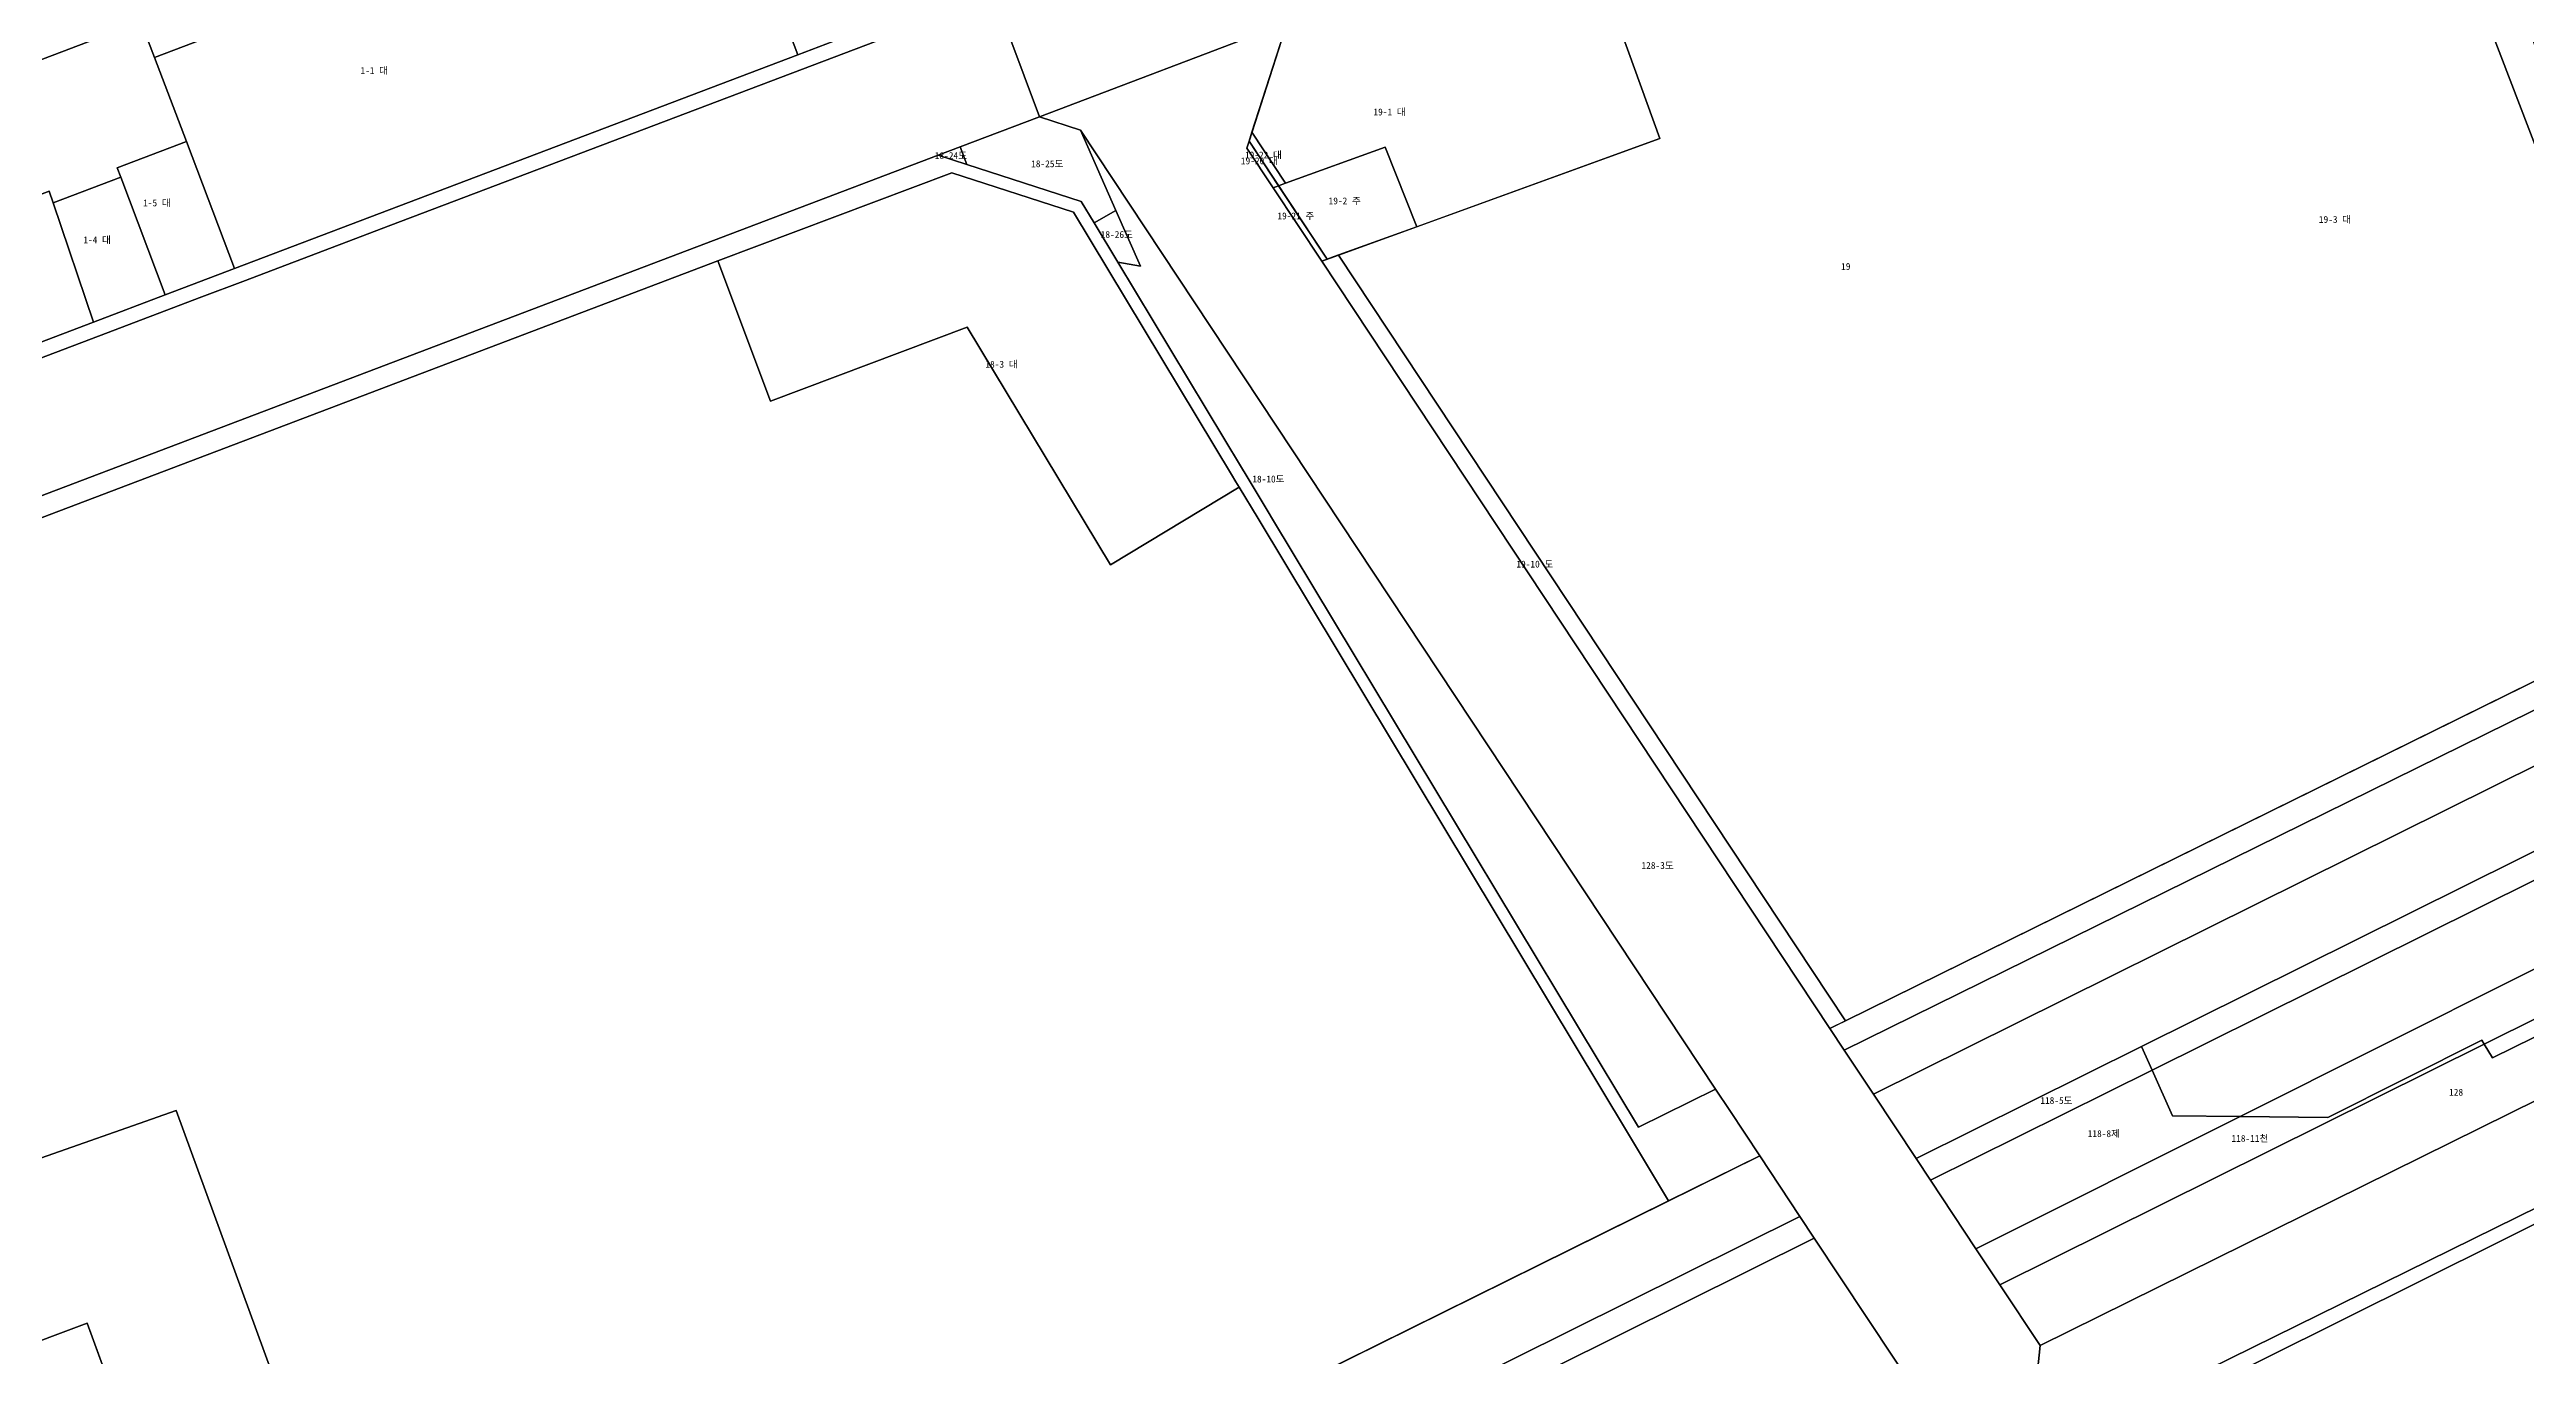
# Model space of a CAD drawing. Header units: metres. Extents: x 198218 to 208474, y 536547 to 547345.
# Drawn here: x 199856 to 200432, y 544749 to 545053 of the extents above; entities that cross this region are included whole.
import ezdxf
from ezdxf.enums import TextEntityAlignment as Align

# ---------------------------------------------------------------- set-up
doc = ezdxf.new("R2010")
doc.units = ezdxf.units.M
for name, color, linetype in [('CENTER_RADIUS', 1, 'Continuous'), ('PARCEL_BONBUN', 7, 'Continuous'), ('PARCEL_BUBUN', 8, 'Continuous'), ('PARCEL_LABEL', 3, 'Continuous'), ('ZONING', 5, 'Continuous')]:
    doc.layers.add(name, color=color, linetype=linetype)

msp = doc.modelspace()

# ---------------------------------------------------------------- linework, layer by layer
at = {"layer": 'CENTER_RADIUS'}
msp.add_circle((200224.7, 544673.01), 1000, dxfattribs=at)
at = {"layer": 'PARCEL_BONBUN'}
for points in [[(199823.34, 544969.53), (199867.29, 544986.21), (199891.39, 544995.36), (199900.92, 544998.98), (199935.34, 545012.05), (200048.15, 545054.87), (200050.74, 545055.85), (200075.92, 545065.41), (200079.93, 545074.5), (200068.64, 545103.08), (199895.55, 545541.47), (199892.58, 545548.97), (199881, 545578.22), (199873.57, 545596.98), (199866.29, 545615.36), (199881.72, 545623.91), (200013.4, 545290.54), (200011.58, 545288.33), (200102.06, 545059.29), (200792.91, 545321.57), (201296.44, 545512.81)], [(199589.84, 545417.59), (199881, 545578.22), (199892.58, 545548.97), (199895.55, 545541.47), (200068.64, 545103.08), (200079.93, 545074.5), (200075.92, 545065.41), (200050.74, 545055.85), (200048.15, 545054.87), (199935.34, 545012.05), (199900.92, 544998.98), (199891.39, 544995.36), (199891.39, 544995.36), (199867.29, 544986.21), (199823.34, 544969.53)], [(200144.01, 545059.17), (200134.63, 545030.04), (200140.75, 545020.79), (200152.07, 545003.7), (200270.35, 544825.09), (200273.69, 544820.05), (200280.51, 544809.76), (200290.43, 544794.78), (200293.77, 544789.74), (200304.34, 544773.77), (200309.9, 544765.38), (200319.25, 544751.26), (200824.53, 545001.04)], [(199502, 544343.08), (200291.34, 544739.08), (200266.7, 544776.29), (200263.36, 544781.33), (200254, 544795.46), (200247.05, 544805.95), (200243.72, 544810.99), (200095.88, 545034.22), (200086.36, 545037.29), (200067.91, 545030.29), (200062.77, 545028.34), (199752.8, 544910.66)], [(199752.8, 544910.66), (200062.77, 545028.34), (200067.91, 545030.29), (200086.36, 545037.29), (200095.88, 545034.22), (200243.72, 544810.99), (200247.05, 544805.95), (200254, 544795.46), (200232.81, 544784.98), (199945.03, 544642.58), (199945.03, 544642.58), (199806.35, 544573.96)], [(200433.48, 544703.76), (200430.38, 544703.53), (200430.25, 544703.04), (200430.25, 544703.04), (200366.03, 544697.92), (200364.05, 544697.88), (200343.15, 544703.46), (200342.58, 544703.62), (200342.06, 544707.1), (200353.25, 544743.19), (200517.65, 544824.17)], [(200517.65, 544824.17), (200353.25, 544743.19)], [(199806.35, 544573.96), (200254, 544795.46), (200263.36, 544781.33), (200266.7, 544776.29), (200291.34, 544739.08), (199502, 544343.08)]]:
    msp.add_lwpolyline(points, dxfattribs=at)
for points in [[(200135.14, 545031.62), (200135.8, 545033.69), (200144.01, 545059.17), (200211.72, 545084.87), (200381.61, 545149.37), (200396.02, 545154.84), (200450.69, 545011.09), (200481.79, 544929.31), (200474.16, 544925.55), (200466.8, 544921.92), (200273.98, 544826.89), (200270.35, 544825.09), (200152.07, 545003.7), (200140.75, 545020.79), (200134.63, 545030.04), (200135.14, 545031.62)], [(200290.43, 544794.78), (200280.51, 544809.76), (200273.69, 544820.05), (200270.35, 544825.09), (200481.79, 544929.31), (200862.95, 545117.18), (200865.31, 545111.65), (200869.36, 545102.22), (200885.92, 545063.79), (200893.89, 545045.16), (200899.52, 545032), (200893.92, 545030), (200888.02, 545027.89), (200873.63, 545022.75), (200857.99, 545016.29), (200848.81, 545012.5), (200824.53, 545001.04), (200319.25, 544751.26), (200309.9, 544765.38), (200304.34, 544773.77), (200293.77, 544789.74), (200290.43, 544794.78)], [(199791.65, 544729.12), (199864.67, 544756.48), (199905.66, 544644.21), (199800.91, 544592.54), (199757.74, 544716.41), (199791.65, 544729.12)]]:
    msp.add_lwpolyline(points, close=True, dxfattribs=at)
at = {"layer": 'PARCEL_BUBUN'}
for points in [[(199607.84, 545384.89), (199840.19, 545513.3), (199841.22, 545511.44), (199885, 545432.24), (199918.69, 545450.79), (199926.65, 545430.44), (199934.3, 545410.97), (199950.66, 545368.22), (200008.24, 545207.5), (200037.53, 545126.23), (200049.55, 545095.35), (200056.05, 545079.79), (200048.03, 545058.56), (200030.11, 545051.76), (200011.46, 545100.9), (199880.35, 545051.13), (199877.2, 545059.45), (199802.95, 545031.27), (199607.84, 545384.89)], [(200792.91, 545321.57), (200809.09, 545311.66), (200765.07, 545294.95), (200744.28, 545287.05), (200461.29, 545179.62), (200448.24, 545174.67), (200396.02, 545154.84), (200211.72, 545084.87), (200144.01, 545059.17), (200086.36, 545037.29), (200075.92, 545065.41), (200102.06, 545059.29), (200792.91, 545321.57)], [(200474.16, 544925.55), (200466.8, 544921.92), (200441.98, 544987.33), (200441.01, 544990.36), (200440.09, 544993.37), (200439.38, 544997.2), (200439.08, 545001.22), (200439.02, 545005.3), (200439.24, 545009.25), (200439.24, 545013.19), (200438.56, 545019.34), (200437.35, 545023.16), (200394.31, 545135.55), (200393.42, 545137.38), (200381.61, 545149.37), (200396.02, 545154.84), (200450.69, 545011.09), (200447.4, 545010.35), (200447.04, 545005.06), (200447.03, 545001.12), (200447.37, 544997.79), (200449.47, 544990.2), (200474.16, 544925.55)], [(200466.8, 544921.92), (200273.98, 544826.89), (200155.95, 545005.11), (200230.75, 545032.22), (200211.72, 545084.87), (200381.61, 545149.37), (200393.42, 545137.38), (200394.31, 545135.55), (200437.35, 545023.16), (200438.56, 545019.34), (200439.24, 545013.19), (200439.24, 545009.25), (200439.02, 545005.3), (200439.08, 545001.22), (200439.38, 544997.2), (200440.09, 544993.37), (200441.01, 544990.36), (200441.98, 544987.33), (200466.8, 544921.92)], [(200862.95, 545117.18), (200865.31, 545111.65), (200273.69, 544820.05), (200270.35, 544825.09), (200481.79, 544929.31), (200862.95, 545117.18)], [(200865.31, 545111.65), (200869.36, 545102.22), (200280.51, 544809.76), (200273.69, 544820.05), (200865.31, 545111.65)], [(199880.35, 545051.13), (200011.46, 545100.9), (200030.11, 545051.76), (199898.99, 545001.99), (199887.78, 545031.56), (199880.35, 545051.13)], [(200869.36, 545102.22), (200885.92, 545063.79), (200882.01, 545056.98), (200881.55, 545056.17), (200869.13, 545082.43), (200342.9, 544820.86), (200290.43, 544794.78), (200280.51, 544809.76), (200869.36, 545102.22)], [(200135.8, 545033.69), (200144.01, 545059.17), (200211.72, 545084.87), (200230.75, 545032.22), (200174.16, 545011.71), (200166.84, 545030.25), (200143.65, 545021.84), (200135.8, 545033.69)], [(200881.55, 545056.17), (200879.96, 545053.38), (200878.01, 545050.48), (200877.59, 545049.95), (200866.11, 545074.23), (200345.34, 544815.37), (200342.9, 544820.86), (200869.13, 545082.43), (200881.55, 545056.17)], [(200877.59, 545049.95), (200865.06, 545040.88), (200859.74, 545052.13), (200365.81, 544804.57), (200350.07, 544804.77), (200345.34, 544815.37), (200866.11, 545074.23), (200877.59, 545049.95)], [(199802.95, 545031.27), (199877.2, 545059.45), (199880.35, 545051.13), (199887.78, 545031.56), (199871.68, 545025.45), (199872.49, 545023.28), (199856.74, 545017.3), (199855.83, 545019.96), (199817.27, 545005.32), (199802.95, 545031.27)], [(200086.36, 545037.29), (200144.01, 545059.17), (200134.63, 545030.04), (200140.75, 545020.79), (200152.07, 545003.7), (200270.35, 544825.09), (200273.69, 544820.05), (200280.51, 544809.76), (200290.43, 544794.78), (200293.77, 544789.74), (200304.34, 544773.77), (200309.9, 544765.38), (200319.25, 544751.26), (200316.56, 544725.11), (200291.34, 544739.08), (200266.7, 544776.29), (200263.36, 544781.33), (200254, 544795.46), (200247.05, 544805.95), (200243.72, 544810.99), (200095.88, 545034.22), (200086.36, 545037.29)], [(200865.06, 545040.88), (200851.12, 545030.81), (200849.75, 545033.71), (200422.65, 544821.42), (200422.07, 544822.38), (200386.22, 544804.32), (200365.81, 544804.57), (200859.74, 545052.13), (200865.06, 545040.88)], [(200086.36, 545037.29), (200095.88, 545034.22), (200104.14, 545015.46), (200099.08, 545012.64), (200096.09, 545017.61), (200069.47, 545026.18), (200067.91, 545030.29), (200086.36, 545037.29)], [(199871.68, 545025.45), (199887.78, 545031.56), (199898.99, 545001.99), (199882.84, 544995.86), (199872.49, 545023.28), (199871.68, 545025.45)], [(200104.14, 545015.46), (200095.88, 545034.22), (200243.72, 544810.99), (200225.78, 544802.14), (200140.61, 544943.64), (200139.58, 544945.35), (200134.43, 544953.92), (200133.39, 544955.63), (200104.6, 545003.47), (200109.83, 545002.53), (200104.14, 545015.46)], [(200135.14, 545031.62), (200142.01, 545021.25), (200140.75, 545020.79), (200134.63, 545030.04), (200135.14, 545031.62)], [(200135.8, 545033.69), (200143.65, 545021.84), (200142.01, 545021.25), (200135.14, 545031.62), (200135.8, 545033.69)], [(200857.99, 545016.29), (200848.81, 545012.5), (200824.53, 545001.04), (200319.25, 544751.26), (200309.9, 544765.38), (200422.65, 544821.42), (200424.57, 544818.28), (200823.41, 545014.38), (200851.36, 545027.23), (200849.91, 545029.93), (200851.12, 545030.81), (200857.99, 545016.29)], [(200851.12, 545030.81), (200849.91, 545029.93), (200851.36, 545027.23), (200823.41, 545014.38), (200424.57, 544818.28), (200422.65, 544821.42), (200849.75, 545033.71), (200851.12, 545030.81)], [(200062.77, 545028.34), (200067.91, 545030.29), (200069.47, 545026.18), (200062.77, 545028.34)], [(200166.84, 545030.25), (200174.16, 545011.71), (200154.97, 545004.75), (200153.32, 545004.15), (200142.01, 545021.25), (200143.65, 545021.84), (200166.84, 545030.25)], [(199817.27, 545005.32), (199855.83, 545019.96), (199856.74, 545017.3), (199866.16, 544989.53), (199839.13, 544979.27), (199829.74, 544982.72), (199817.27, 545005.32)], [(199856.74, 545017.3), (199872.49, 545023.28), (199882.84, 544995.86), (199866.16, 544989.53), (199856.74, 545017.3)], [(200011.48, 545003.76), (200065.92, 545024.3), (200094.27, 545015.12), (200131.04, 544954.06), (200132.06, 544952.32), (200132.83, 544951.08), (200102.92, 544933.01), (200069.49, 544988.35), (200023.77, 544971.13), (200011.48, 545003.76)], [(200142.01, 545021.25), (200153.32, 545004.15), (200152.07, 545003.7), (200140.75, 545020.79), (200142.01, 545021.25)], [(200104.14, 545015.46), (200109.83, 545002.53), (200104.6, 545003.47), (200099.08, 545012.64), (200104.14, 545015.46)], [(200867.62, 544994.5), (200863.84, 544993.2), (200840.84, 544983.36), (200771.21, 544949.06), (200737.12, 544932.27), (200632.71, 544880.84), (200559.8, 544844.93), (200556.22, 544843.16), (200527.51, 544829.02), (200517.65, 544824.17), (200353.25, 544743.19), (200316.56, 544725.11), (200319.25, 544751.26), (200824.53, 545001.04), (200848.81, 545012.5), (200857.99, 545016.29), (200867.62, 544994.5)], [(200155.95, 545005.11), (200273.98, 544826.89), (200270.35, 544825.09), (200152.07, 545003.7), (200155.95, 545005.11)], [(200353.25, 544743.19), (200517.65, 544824.17), (200518.7, 544821.47), (200352.86, 544738.98), (200342.42, 544707.3), (200343.15, 544703.46), (200342.58, 544703.62), (200342.06, 544707.1), (200353.25, 544743.19)], [(200342.9, 544820.86), (200345.34, 544815.37), (200293.77, 544789.74), (200290.43, 544794.78), (200342.9, 544820.86)], [(200365.81, 544804.57), (200386.22, 544804.32), (200422.07, 544822.38), (200422.65, 544821.42), (200309.9, 544765.38), (200304.34, 544773.77), (200365.81, 544804.57)], [(200539.58, 544723.71), (200509.07, 544694.27), (200489.34, 544694.66), (200486.18, 544695.06), (200459.16, 544698.42), (200455.68, 544698.3), (200434.03, 544700.66), (200433.61, 544703.04), (200433.48, 544703.76), (200430.38, 544703.53), (200430.25, 544703.04), (200366.03, 544697.92), (200364.05, 544697.88), (200343.15, 544703.46), (200342.42, 544707.3), (200352.86, 544738.98), (200518.7, 544821.47), (200518.74, 544821.36), (200518.75, 544821.35), (200534.28, 544781.38), (200535.05, 544776.28), (200545.22, 544748.7), (200554.6, 544725.03), (200539.58, 544723.71)], [(200345.34, 544815.37), (200350.07, 544804.77), (200365.81, 544804.57), (200304.34, 544773.77), (200293.77, 544789.74), (200345.34, 544815.37)], [(199800.91, 544592.54), (199905.66, 544644.21), (199864.67, 544756.48), (199791.65, 544729.12), (199778, 544768.25), (199885.36, 544806.01), (199945.03, 544642.58), (199806.35, 544573.96), (199802.81, 544586.79), (199800.91, 544592.54)], [(200254, 544795.46), (200263.36, 544781.33), (199811.4, 544556.68), (199806.35, 544573.96), (200254, 544795.46)], [(200263.36, 544781.33), (200266.7, 544776.29), (200206.13, 544746.19), (199813.11, 544550.83), (199811.4, 544556.68), (200263.36, 544781.33)], [(200206.13, 544746.19), (200266.7, 544776.29), (200291.34, 544739.08), (199502, 544343.08), (199496.17, 544354.7), (199808.93, 544511.61), (199822.57, 544518.45), (200156.35, 544685.91), (200155, 544688.39), (200154.54, 544689.23), (200175.92, 544701.04), (200193.03, 544718.43), (200210.9, 544736.59), (200206.13, 544746.19)], [(199791.65, 544729.12), (199864.67, 544756.48), (199905.66, 544644.21), (199800.91, 544592.54), (199757.74, 544716.41), (199791.65, 544729.12)]]:
    msp.add_lwpolyline(points, close=True, dxfattribs=at)
for points in [[(199823.34, 544969.53), (199867.29, 544986.21), (199891.39, 544995.36), (199900.92, 544998.98), (199935.34, 545012.05), (200048.15, 545054.87), (200050.74, 545055.85), (200075.92, 545065.41), (200075.92, 545065.41), (200086.36, 545037.29), (200067.91, 545030.29), (200062.77, 545028.34), (199752.8, 544910.66)], [(200048.15, 545054.87), (199935.34, 545012.05), (199900.92, 544998.98), (199891.39, 544995.36), (199867.29, 544986.21), (199823.34, 544969.53)], [(199839.13, 544979.27), (199866.16, 544989.53), (199882.84, 544995.86), (199898.99, 545001.99), (200030.11, 545051.76), (200048.03, 545058.56)], [(199752.8, 544910.66), (200062.77, 545028.34), (200069.47, 545026.18), (200096.09, 545017.61), (200099.08, 545012.64), (200104.6, 545003.47), (200133.39, 544955.63), (200134.43, 544953.92), (200139.58, 544945.35), (200140.61, 544943.64), (200225.78, 544802.14), (200243.72, 544810.99), (200247.05, 544805.95), (200254, 544795.46), (200232.81, 544784.98), (200223.23, 544800.9), (200137.23, 544943.78), (200132.83, 544951.08), (200132.06, 544952.32), (200131.04, 544954.06), (200094.27, 545015.12), (200065.92, 545024.3), (200011.48, 545003.76), (199911.03, 544965.62), (199754.44, 544906.17)], [(199754.44, 544906.17), (199911.03, 544965.62), (200011.48, 545003.76), (200023.77, 544971.13), (200069.49, 544988.35), (200102.92, 544933.01), (200132.83, 544951.08), (200137.23, 544943.78), (200223.23, 544800.9), (200232.81, 544784.98), (199945.03, 544642.58), (199885.36, 544806.01), (199778, 544768.25)]]:
    msp.add_lwpolyline(points, dxfattribs=at)
at = {"layer": 'ZONING'}
for points in [[(200765.07, 545294.95), (200744.28, 545287.05), (200461.29, 545179.62), (200448.24, 545174.67), (200396.02, 545154.84), (200211.72, 545084.87), (200144.01, 545059.17), (200135.14, 545031.62), (200153.33, 545004.16), (200155.95, 545005.11), (200273.98, 544826.88), (200481.32, 544929.08), (200483.39, 544923.41), (200865.31, 545111.65), (200862.95, 545117.18), (200825.74, 545204.13), (200821.72, 545213.51), (200815.49, 545228.03), (200791.64, 545283.67), (200765.07, 545294.95)], [(200481.32, 544929.08), (200273.98, 544826.88), (200155.95, 545005.11), (200153.33, 545004.16), (200135.14, 545031.62), (200144.01, 545059.17), (200211.72, 545084.87), (200396.02, 545154.84), (200448.24, 545174.67), (200461.29, 545179.62), (200744.28, 545287.05), (200765.07, 545294.95), (200791.64, 545283.67), (200815.49, 545228.03), (200821.72, 545213.51), (200825.74, 545204.13), (200862.95, 545117.18), (200865.31, 545111.65), (200483.39, 544923.41), (200481.32, 544929.08)], [(199885.36, 544806.01), (199778, 544768.25), (199791.65, 544729.12), (199757.74, 544716.41), (199800.91, 544592.54), (199802.81, 544586.79), (199806.35, 544573.96), (199945.03, 544642.58), (199885.36, 544806.01)], [(199778.01, 544768.27), (199885.38, 544806.02), (199945.04, 544642.58), (199806.35, 544573.96), (199802.81, 544586.79), (199800.91, 544592.53), (199905.66, 544644.21), (199864.67, 544756.48), (199791.65, 544729.11), (199778.01, 544768.27)], [(199793.05, 544729.64), (199864.67, 544756.48), (199893.12, 544678.54), (199900.85, 544657.38), (199905.66, 544644.21), (199805.76, 544594.93), (199800.91, 544592.54), (199757.74, 544716.41), (199793.05, 544729.64)]]:
    msp.add_lwpolyline(points, close=True, dxfattribs=at)

# ---------------------------------------------------------------- texts
at = {"layer": 'PARCEL_LABEL'}
for s, p in [('1-1 대', (199931.51, 545048.08)), ('19-1 대', (200167.84, 545038.43)), ('18-24도', (200065.73, 545028.29)), ('18-25도', (200088.16, 545026.37)), ('19-20 대', (200137.53, 545027.06)), ('19-22 대', (200138.48, 545028.42)), ('1-5 대', (199880.91, 545017.27)), ('19-21 주', (200146.03, 545014.23)), ('19-2 주', (200157.4, 545017.74)), ('19-3 대', (200387.91, 545013.42)), ('1-4 대', (199866.99, 545008.66)), ('18-26도', (200104.36, 545009.91)), ('19', (200274.04, 545002.47)), ('18-3 대', (200077.52, 544979.69)), ('18-10도', (200139.64, 544952.98)), ('19-10 도', (200201.66, 544933.18)), ('128-3도', (200230.23, 544863.03)), ('118-5도', (200323.07, 544808.33)), ('128', (200416.11, 544810.24)), ('118-8제', (200334.11, 544800.6)), ('118-11천', (200368.11, 544799.49))]:
    msp.add_text(s, height=1.6, dxfattribs=at).set_placement(p, align=Align.MIDDLE_CENTER)

doc.saveas('drawing.dxf')
